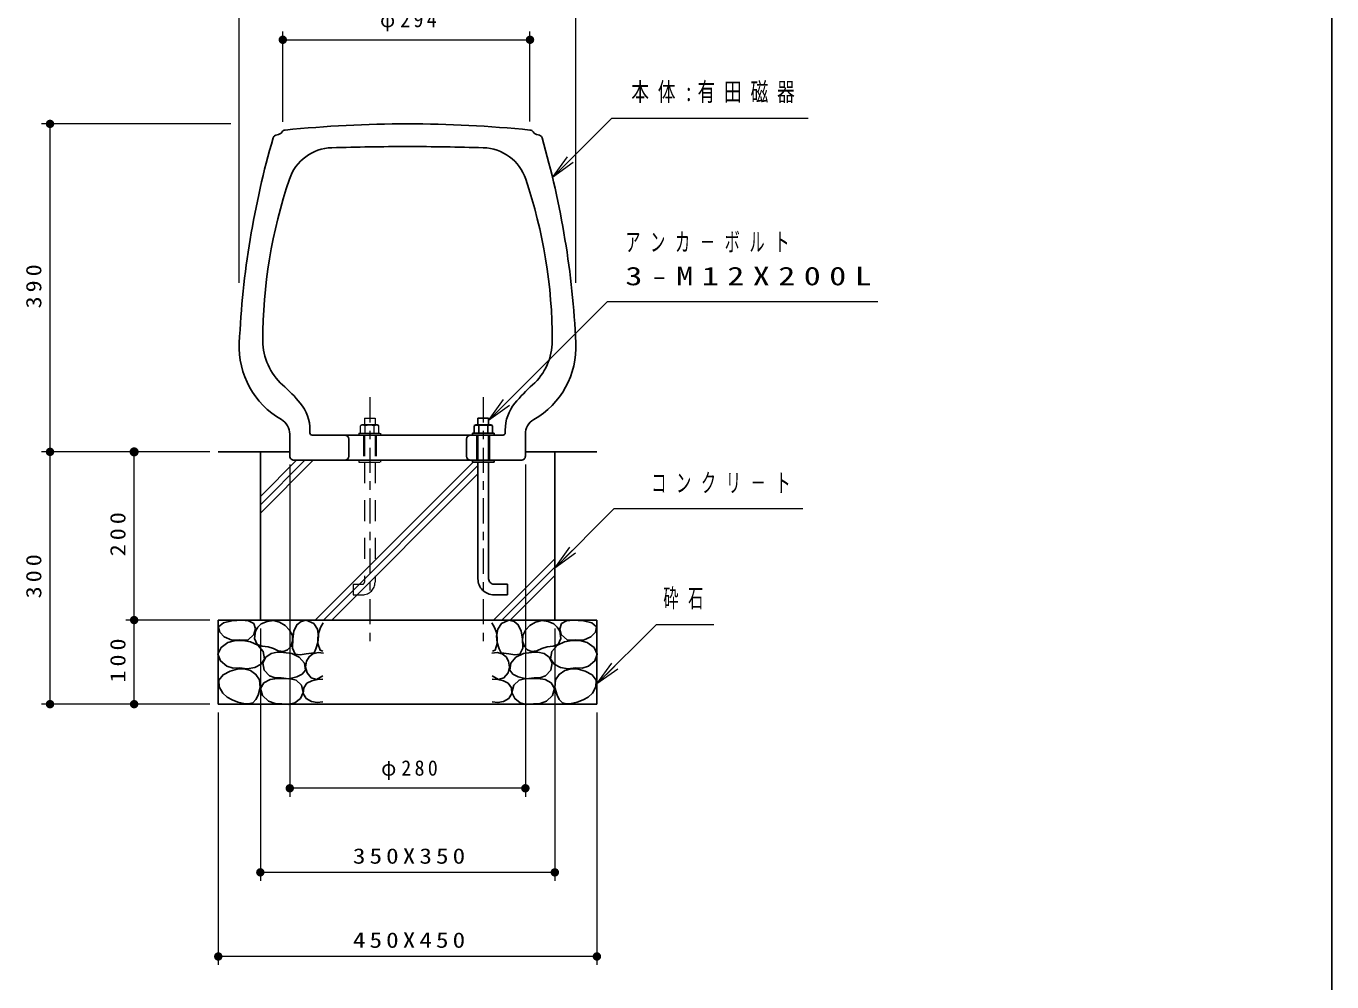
# Model space of a CAD drawing. Units: millimetres on the paper, scale 1:10. Extents: x -365 to 12, y -47 to 257.
# Drawn here: x -155.2 to 0, y 41.2 to 154.9 of the extents above; entities that cross this region are included whole.
import ezdxf

# ---------------------------------------------------------------- set-up
doc = ezdxf.new("R2010")
doc.units = ezdxf.units.MM
doc.linetypes.add('USER1', pattern=[4.5, 2.5, -2])
doc.linetypes.add('USER2', pattern=[6, 3, -1, 1, -1])
doc.layers.add('LY_1', color=7, linetype='Continuous', lineweight=13)
doc.layers.add('LY_2', color=7, linetype='Continuous', lineweight=13)
doc.styles.add('ＭＳ ゴシック', font='')
doc.styles.get('ＭＳ ゴシック').set_extended_font_data('MS Gothic')

# ---------------------------------------------------------------- blocks, each defined once
blk = doc.blocks.new('filled_dot')
at = {"color": 0, "linetype": 'Continuous', "lineweight": -2, "const_width": 1.25}
blk.add_lwpolyline([(-0.625, 0, 1), (0.625, 0, 1)], format="xyb", close=True, dxfattribs=at)

msp = doc.modelspace()

# ---------------------------------------------------------------- linework, layer by layer
at = {"layer": 'LY_1'}
for p, q in [((-129.871, 124.361), (-129.871, 164.263)), ((-89.851, 124.361), (-89.851, 164.263)), ((-124.691, 143.502), (-124.691, 154.263)), ((-95.311, 143.531), (-95.311, 154.263)), ((-124.691, 153.263), (-95.311, 153.263)), ((-130.871, 143.263), (-153.361, 143.263)), ((-152.361, 104.263), (-152.361, 143.263)), ((-92.637, 136.889), (-90.869, 139.364)), ((-92.637, 136.889), (-90.516, 139.011)), ((-90.162, 138.657), (-92.637, 136.889)), ((-100.226, 108.012), (-98.458, 110.487)), ((-100.226, 108.012), (-98.105, 110.133)), ((-97.751, 109.78), (-100.226, 108.012)), ((-133.361, 104.263), (-153.361, 104.263)), ((-152.361, 74.263), (-152.361, 104.263)), ((-142.361, 84.263), (-142.361, 104.263)), ((-127.361, 97.976), (-122.074, 103.263)), ((-127.361, 98.966), (-123.064, 103.263)), ((-127.361, 96.986), (-121.085, 103.263)), ((-123.861, 102.763), (-123.861, 63.263)), ((-120.851, 84.263), (-102.081, 103.033)), ((-119.861, 84.263), (-101.496, 102.628)), ((-95.861, 102.763), (-95.861, 63.263)), ((-118.871, 84.263), (-101.496, 101.638)), ((-92.361, 90.445), (-90.593, 92.92)), ((-92.361, 90.445), (-90.24, 92.566)), ((-89.886, 92.213), (-92.361, 90.445)), ((-99.638, 84.263), (-92.361, 91.539)), ((-98.648, 84.263), (-92.361, 90.549)), ((-97.658, 84.263), (-92.361, 89.559)), ((-133.361, 84.263), (-143.361, 84.263)), ((-142.361, 74.263), (-142.361, 84.263)), ((-127.361, 83.263), (-127.361, 53.263)), ((-92.361, 83.263), (-92.361, 53.263)), ((-87.361, 76.676), (-85.593, 79.151)), ((-87.361, 76.676), (-85.24, 78.798)), ((-84.886, 78.444), (-87.361, 76.676)), ((-133.361, 74.263), (-153.361, 74.263)), ((-132.361, 73.263), (-132.361, 43.263)), ((-87.361, 73.263), (-87.361, 43.263)), ((-95.861, 64.263), (-123.861, 64.263)), ((-92.361, 54.263), (-127.361, 54.263)), ((-87.361, 44.263), (-132.361, 44.263))]:
    msp.add_line(p, q, dxfattribs=at)
at = {"layer": 'LY_1', "linetype": 'USER2'}
for p, q in [((-114.361, 110.763), (-114.361, 81.763)), ((-100.861, 110.763), (-100.861, 81.763))]:
    msp.add_line(p, q, dxfattribs=at)
at = {"layer": 'LY_1', "linetype": 'USER1'}
for p, q in [((-115.261, 107.493), (-115.458, 107.379)), ((-115.458, 106.493), (-115.458, 107.379)), ((-113.461, 107.493), (-115.261, 107.493)), ((-114.996, 108.263), (-113.726, 108.263)), ((-114.996, 108.263), (-114.996, 107.493)), ((-114.91, 106.493), (-114.91, 107.379)), ((-113.813, 106.493), (-113.813, 107.379)), ((-113.726, 108.263), (-113.726, 107.493)), ((-113.264, 106.493), (-113.264, 107.379)), ((-115.661, 106.493), (-113.061, 106.493)), ((-115.661, 106.493), (-115.661, 106.263)), ((-115.111, 106.263), (-115.111, 103.263)), ((-115.111, 106.263), (-115.111, 103.263)), ((-114.996, 106.263), (-114.996, 103.263)), ((-113.726, 106.263), (-113.726, 103.263)), ((-113.611, 106.263), (-113.611, 103.263)), ((-113.611, 106.263), (-113.611, 103.263)), ((-113.061, 106.493), (-113.061, 106.263)), ((-115.661, 103.263), (-115.661, 103.033)), ((-115.661, 103.033), (-113.061, 103.033)), ((-114.996, 103.033), (-114.996, 88.763)), ((-113.726, 103.033), (-113.726, 88.763)), ((-113.061, 103.263), (-113.061, 103.033)), ((-116.344, 88.533), (-116.344, 87.263)), ((-116.344, 88.533), (-115.226, 88.533)), ((-116.344, 87.263), (-115.226, 87.263))]:
    msp.add_line(p, q, dxfattribs=at)
at = {"layer": 'LY_1', "color": 3, "lineweight": 25}
for p, q in [((-113.461, 107.493), (-113.264, 107.379)), ((-101.761, 107.493), (-101.958, 107.379)), ((-101.958, 106.493), (-101.958, 107.379)), ((-101.761, 107.493), (-99.961, 107.493)), ((-100.226, 108.263), (-101.496, 108.263)), ((-101.496, 108.263), (-101.496, 107.493)), ((-101.41, 106.493), (-101.41, 107.379)), ((-100.313, 106.493), (-100.313, 107.379)), ((-100.226, 108.263), (-100.226, 107.493)), ((-99.961, 107.493), (-99.764, 107.379)), ((-99.764, 106.493), (-99.764, 107.379)), ((-123.861, 106.37), (-123.861, 103.763)), ((-121.461, 106.863), (-121.461, 106.513)), ((-121.211, 106.263), (-109.861, 106.263)), ((-116.861, 105.763), (-116.861, 103.763)), ((-98.511, 106.263), (-109.861, 106.263)), ((-102.861, 105.763), (-102.861, 103.763)), ((-99.561, 106.493), (-102.161, 106.493)), ((-102.161, 106.493), (-102.161, 106.263)), ((-101.611, 106.263), (-101.611, 103.263)), ((-101.496, 106.263), (-101.496, 103.263)), ((-100.226, 106.263), (-100.226, 103.263)), ((-100.111, 106.263), (-100.111, 103.263)), ((-99.561, 106.493), (-99.561, 106.263)), ((-98.261, 106.863), (-98.261, 106.513)), ((-95.861, 106.37), (-95.861, 103.763)), ((-132.361, 104.263), (-123.861, 104.263)), ((-127.361, 104.263), (-127.361, 84.263)), ((-95.861, 104.263), (-87.361, 104.263)), ((-92.361, 104.263), (-92.361, 84.263)), ((-123.361, 103.263), (-109.861, 103.263)), ((-96.361, 103.263), (-109.861, 103.263)), ((-102.161, 103.263), (-102.161, 103.033)), ((-99.561, 103.033), (-102.161, 103.033)), ((-101.496, 103.033), (-101.496, 89.168)), ((-100.226, 103.033), (-100.226, 89.168)), ((-99.561, 103.263), (-99.561, 103.033)), ((-97.996, 88.533), (-99.591, 88.533)), ((-97.996, 88.533), (-97.996, 87.263)), ((-97.996, 87.263), (-99.591, 87.263)), ((-132.361, 84.263), (-87.361, 84.263)), ((-132.361, 84.263), (-132.361, 74.263)), ((-87.361, 84.263), (-87.361, 74.263)), ((-132.361, 74.263), (-87.361, 74.263))]:
    msp.add_line(p, q, dxfattribs=at)
at = {"layer": 'LY_1'}
for points in [[(-92.637, 136.889), (-85.566, 143.96), (-62.265, 143.96)], [(-100.226, 108.012), (-86.084, 122.154), (-53.977, 122.154)], [(-92.361, 90.445), (-85.29, 97.516), (-62.891, 97.516)], [(-87.361, 76.676), (-80.29, 83.748), (-73.466, 83.748)]]:
    msp.add_lwpolyline(points, dxfattribs=at)
at = {"layer": 'LY_1', "color": 3, "lineweight": 25}
for points in [[(-129.828, 81.913), (-130.765, 81.889), (-131.661, 82.26), (-132.183, 82.838), (-132.33, 83.449), (-131.742, 83.943), (-130.769, 84.168), (-130.154, 84.23), (-129.555, 84.242), (-128.764, 84.175), (-128.143, 83.846), (-127.955, 83.228), (-128.118, 82.533), (-128.861, 81.888)], [(-125.244, 80.6), (-125.817, 80.874), (-126.433, 81.071), (-127.147, 81.154), (-127.746, 81.368), (-128.059, 82.075), (-127.944, 82.954), (-127.66, 83.436), (-127.251, 83.796), (-126.562, 84.112), (-125.813, 84.193), (-125.071, 84.006), (-124.401, 83.598), (-123.877, 83.064), (-123.559, 82.409), (-123.526, 81.748), (-123.757, 81.12), (-124.123, 80.731), (-124.599, 80.525)], [(-120.982, 80.352), (-121.898, 80.253), (-122.616, 80.139), (-123.212, 80.203), (-123.545, 80.936), (-123.509, 82.037), (-123.378, 82.961), (-123.013, 83.697), (-122.514, 84.085), (-121.898, 84.242), (-121.006, 83.871), (-120.574, 83.183), (-120.436, 82.359), (-120.524, 81.585), (-120.759, 80.848)], [(-98.741, 80.352), (-97.824, 80.253), (-97.106, 80.139), (-96.511, 80.203), (-96.178, 80.936), (-96.213, 82.037), (-96.344, 82.961), (-96.709, 83.697), (-97.209, 84.085), (-97.824, 84.242), (-98.716, 83.871), (-99.149, 83.183), (-99.286, 82.359), (-99.198, 81.585), (-98.964, 80.848)], [(-94.479, 80.6), (-93.905, 80.874), (-93.29, 81.071), (-92.575, 81.154), (-91.976, 81.368), (-91.664, 82.075), (-91.778, 82.954), (-92.062, 83.436), (-92.472, 83.796), (-93.16, 84.112), (-93.909, 84.193), (-94.652, 84.006), (-95.321, 83.598), (-95.846, 83.064), (-96.164, 82.409), (-96.197, 81.748), (-95.966, 81.12), (-95.6, 80.731), (-95.123, 80.525)], [(-89.895, 81.913), (-88.957, 81.889), (-88.061, 82.26), (-87.539, 82.838), (-87.392, 83.449), (-87.981, 83.943), (-88.953, 84.168), (-89.568, 84.23), (-90.167, 84.242), (-90.959, 84.175), (-91.58, 83.846), (-91.767, 83.228), (-91.605, 82.533), (-90.861, 81.888)], [(-129.828, 78.568), (-130.604, 78.555), (-131.364, 78.791), (-132.104, 79.414), (-132.405, 80.228), (-132.021, 81.018), (-131.215, 81.591), (-130.328, 81.834), (-129.431, 81.839), (-128.518, 81.688), (-127.672, 81.269), (-127.022, 80.519), (-126.854, 79.658), (-127.28, 79.035), (-128.019, 78.617), (-128.935, 78.447)], [(-89.895, 78.568), (-89.119, 78.555), (-88.359, 78.791), (-87.619, 79.414), (-87.318, 80.228), (-87.701, 81.018), (-88.507, 81.591), (-89.394, 81.834), (-90.291, 81.839), (-91.204, 81.688), (-92.051, 81.269), (-92.7, 80.519), (-92.868, 79.658), (-92.443, 79.035), (-91.704, 78.617), (-90.788, 78.447)], [(-124.897, 77.379), (-125.597, 77.387), (-126.259, 77.626), (-126.889, 78.313), (-127.052, 79.187), (-126.709, 79.836), (-126.086, 80.278), (-125.356, 80.443), (-124.599, 80.426), (-123.631, 80.288), (-122.741, 79.856), (-122.128, 79.127), (-121.998, 78.32), (-122.384, 77.834), (-123.013, 77.502), (-123.967, 77.295)], [(-94.826, 77.379), (-94.126, 77.387), (-93.463, 77.626), (-92.834, 78.313), (-92.67, 79.187), (-93.014, 79.836), (-93.637, 80.278), (-94.367, 80.443), (-95.123, 80.426), (-96.091, 80.288), (-96.982, 79.856), (-97.594, 79.127), (-97.725, 78.32), (-97.339, 77.834), (-96.709, 77.502), (-95.756, 77.295)], [(-129.307, 74.331), (-130.028, 74.504), (-130.72, 74.777), (-131.319, 75.106), (-131.835, 75.57), (-132.25, 76.334), (-132.281, 77.131), (-131.783, 77.767), (-130.967, 78.196), (-130.132, 78.438), (-129.313, 78.48), (-128.539, 78.271), (-127.883, 77.808), (-127.449, 77.156), (-127.363, 76.257), (-127.622, 75.322), (-127.884, 74.804), (-128.267, 74.43), (-128.769, 74.291)], [(-90.415, 74.331), (-89.695, 74.504), (-89.003, 74.777), (-88.404, 75.106), (-87.888, 75.57), (-87.473, 76.334), (-87.442, 77.131), (-87.939, 77.767), (-88.755, 78.196), (-89.591, 78.438), (-90.409, 78.48), (-91.183, 78.271), (-91.84, 77.808), (-92.274, 77.156), (-92.36, 76.257), (-92.1, 75.322), (-91.839, 74.804), (-91.456, 74.43), (-90.953, 74.291)], [(-124.822, 74.305), (-125.617, 74.336), (-126.383, 74.627), (-127.096, 75.304), (-127.325, 76.139), (-126.928, 76.782), (-126.21, 77.204), (-125.348, 77.333), (-124.475, 77.303), (-123.772, 77.292), (-123.113, 77.13), (-122.483, 76.515), (-122.27, 75.668), (-122.596, 74.937), (-123.261, 74.429), (-124.037, 74.236)], [(-94.9, 74.305), (-94.105, 74.336), (-93.339, 74.627), (-92.627, 75.304), (-92.398, 76.139), (-92.794, 76.782), (-93.513, 77.204), (-94.374, 77.333), (-95.247, 77.303), (-95.95, 77.292), (-96.61, 77.13), (-97.239, 76.515), (-97.452, 75.668), (-97.127, 74.937), (-96.461, 74.429), (-95.686, 74.236)]]:
    msp.add_lwpolyline(points, close=True, dxfattribs=at)
for points in [[(-119.891, 83.92), (-120.2, 83.369), (-120.412, 82.78), (-120.51, 82.147), (-120.511, 81.467), (-120.263, 80.699), (-119.941, 80.575)], [(-99.831, 83.92), (-99.522, 83.369), (-99.311, 82.78), (-99.213, 82.147), (-99.212, 81.467), (-99.46, 80.699), (-99.782, 80.575)], [(-119.916, 77.651), (-120.684, 77.18), (-121.317, 77.395), (-121.799, 77.973), (-121.993, 78.682), (-121.874, 79.386), (-121.566, 79.894), (-121.106, 80.253), (-120.496, 80.396), (-119.867, 80.327)], [(-99.806, 77.651), (-99.038, 77.18), (-98.405, 77.395), (-97.923, 77.973), (-97.729, 78.682), (-97.849, 79.386), (-98.156, 79.894), (-98.617, 80.253), (-99.227, 80.396), (-99.856, 80.327)], [(-119.916, 74.529), (-120.593, 74.45), (-121.279, 74.579), (-121.906, 74.946), (-122.27, 75.52), (-122.211, 76.189), (-121.824, 76.759), (-121.243, 77.055), (-120.585, 77.18), (-119.916, 77.255)], [(-99.806, 74.529), (-99.129, 74.45), (-98.444, 74.579), (-97.817, 74.946), (-97.452, 75.52), (-97.511, 76.189), (-97.898, 76.759), (-98.479, 77.055), (-99.137, 77.18), (-99.806, 77.255)]]:
    msp.add_lwpolyline(points, dxfattribs=at)
for centre, radius, start, end in [((-109.861, -1.737), 145, 89.99998, 95.75912), ((-109.861, -1.737), 145, 84.24085, 89.99998), ((-24.969, 112.451), 105, 163.88147, 177.40085), ((-125.361, 141.463), 0.5, 92.29243, 163.9067), ((-125.411, 142.712), 0.75, 272.29247, 327.13756), ((-124.361, 142.033), 0.5, 95.75909, 147.13753), ((-95.361, 142.033), 0.5, 32.86243, 84.24088), ((-94.311, 142.712), 0.75, 212.86243, 267.70751), ((-94.361, 141.463), 0.5, 16.09326, 87.70754), ((-194.753, 112.451), 105, 2.59912, 16.11849), ((-118.696, 134.93), 5.5, 91.71895, 161.33955), ((-109.862, -159.437), 300, 89.9998, 91.71896), ((-109.86, -159.437), 300, 88.28101, 90.00016), ((-101.026, 134.93), 5.5, 18.66042, 88.28101), ((-67.061, 117.492), 60, 161.33955, 180.03205), ((-152.661, 117.492), 60, 359.96791, 18.66042), ((-119.871, 116.768), 10, 177.39504, 240.06514), ((-120.061, 117.463), 7, 180.03185, 228.31899), ((-99.661, 117.463), 7, 311.681, 359.96814), ((-99.851, 116.768), 10, 299.93482, 2.60493), ((-138.016, 97.297), 20, 39.619, 48.31901), ((-81.707, 97.297), 20, 131.68095, 140.38096), ((-126.461, 106.863), 5, 0, 39.61909), ((-93.261, 106.863), 5, 140.38088, 179.99996), ((-125.861, 106.37), 2, 0.0014, 60.0543), ((-101.684, 106.821), 0.622, 63.83958, 116.16043), ((-100.861, 105.05), 2.393, 76.74712, 103.25288), ((-100.039, 106.821), 0.622, 63.83952, 116.16037), ((-93.861, 106.37), 2, 119.94566, 179.99857), ((-121.211, 106.513), 0.25, 179.99998, 270.00002), ((-117.361, 105.763), 0.5, 0, 89.99998), ((-102.361, 105.763), 0.5, 89.99998, 179.99996), ((-98.511, 106.513), 0.25, 269.99996, 0), ((-123.361, 103.763), 0.5, 179.99998, 270.00002), ((-117.361, 103.763), 0.5, 270.00002, 0), ((-102.361, 103.763), 0.5, 179.99996, 269.99995), ((-96.361, 103.763), 0.5, 269.99996, 0), ((-99.591, 89.168), 1.905, 179.99998, 270.00002), ((-99.591, 89.168), 0.635, 179.99998, 270.00002)]:
    msp.add_arc(centre, radius, start, end, dxfattribs=at)
at = {"layer": 'LY_1', "linetype": 'USER1'}
for centre, radius, start, end in [((-115.184, 106.821), 0.622, 63.83959, 116.16044), ((-114.361, 105.05), 2.393, 76.74709, 103.25284), ((-113.539, 106.821), 0.622, 63.83954, 116.16039), ((-115.226, 88.763), 0.23, 270.00002, 0), ((-115.226, 88.763), 1.5, 270.00002, 0)]:
    msp.add_arc(centre, radius, start, end, dxfattribs=at)
at = {"layer": 'LY_2', "color": 20, "lineweight": 25}
msp.add_line((0, 0), (0, 257), dxfattribs=at)

# ---------------------------------------------------------------- block references
at = {"layer": 'LY_1', "xscale": 0.4, "yscale": 0.4}
for p in [(-124.691, 153.263), (-123.861, 64.263), (-127.361, 54.263), (-132.361, 44.263)]:
    msp.add_blockref('filled_dot', p, dxfattribs=at)
at = {"layer": 'LY_1'}
for p, xscale, yscale, rotation in [((-95.311, 153.263), 0.4, 0.4, 180), ((-152.361, 143.263), 0.4, 0.4, 270), ((-152.361, 104.263), 0.4, 0.4, 270), ((-152.361, 104.263), 0.4, 0.4, 90), ((-142.361, 104.263), 0.431, 0.431, 270), ((-142.361, 84.263), 0.4, 0.4, 270), ((-152.361, 74.263), 0.4, 0.4, 90), ((-142.361, 74.263), 0.4, 0.4, 90), ((-95.861, 64.263), 0.4, 0.4, 180), ((-92.361, 54.263), 0.4, 0.4, 180), ((-87.361, 44.263), 0.4, 0.4, 180)]:
    msp.add_blockref('filled_dot', p, dxfattribs=dict(at, xscale=xscale, yscale=yscale, rotation=rotation))

# ---------------------------------------------------------------- texts
at = {"layer": 'LY_1', "style": 'ＭＳ ゴシック'}
for s, insert, char_height, attachment_point in [('\\T1.33;\\W0.95;φ294', (-109.572, 154.263), 1.833, 8), ('\\T1.5;\\W0.7;本体:有田磁器', (-83.265, 146.96), 2.199, 4), ('\\T1.64;\\W0.6;アンカ－ボルト', (-83.977, 129.154), 2.199, 4), ('\\T1.5;\\W1.35;3-M12X200L', (-83.977, 125.154), 2.199, 4), ('\\T1.64;\\W0.6;コンクリ－ト', (-80.891, 100.516), 2.199, 4), ('\\T1.64;\\W0.6;砕石', (-79.466, 86.748), 2.199, 4), ('\\T1.33;\\W0.95;φ280', (-109.442, 65.263), 1.833, 8), ('\\T1.32;\\W1.2;350X350', (-109.45, 55.263), 1.833, 8), ('\\T1.32;\\W1.2;450X450', (-109.45, 45.263), 1.833, 8)]:
    msp.add_mtext(s, dxfattribs=dict(at, insert=insert, char_height=char_height, attachment_point=attachment_point))
at = {"layer": 'LY_1', "char_height": 1.833, "attachment_point": 8, "rotation": 90, "style": 'ＭＳ ゴシック'}
for s, insert in [('\\T1.33;\\W1.15;390', (-153.361, 124.178)), ('\\T1.33;\\W1.15;200', (-143.361, 94.704)), ('\\T1.33;\\W1.15;300', (-153.361, 89.704)), ('\\T1.33;\\W1.15;100', (-143.361, 79.691))]:
    msp.add_mtext(s, dxfattribs=dict(at, insert=insert))

doc.saveas('drawing.dxf')
